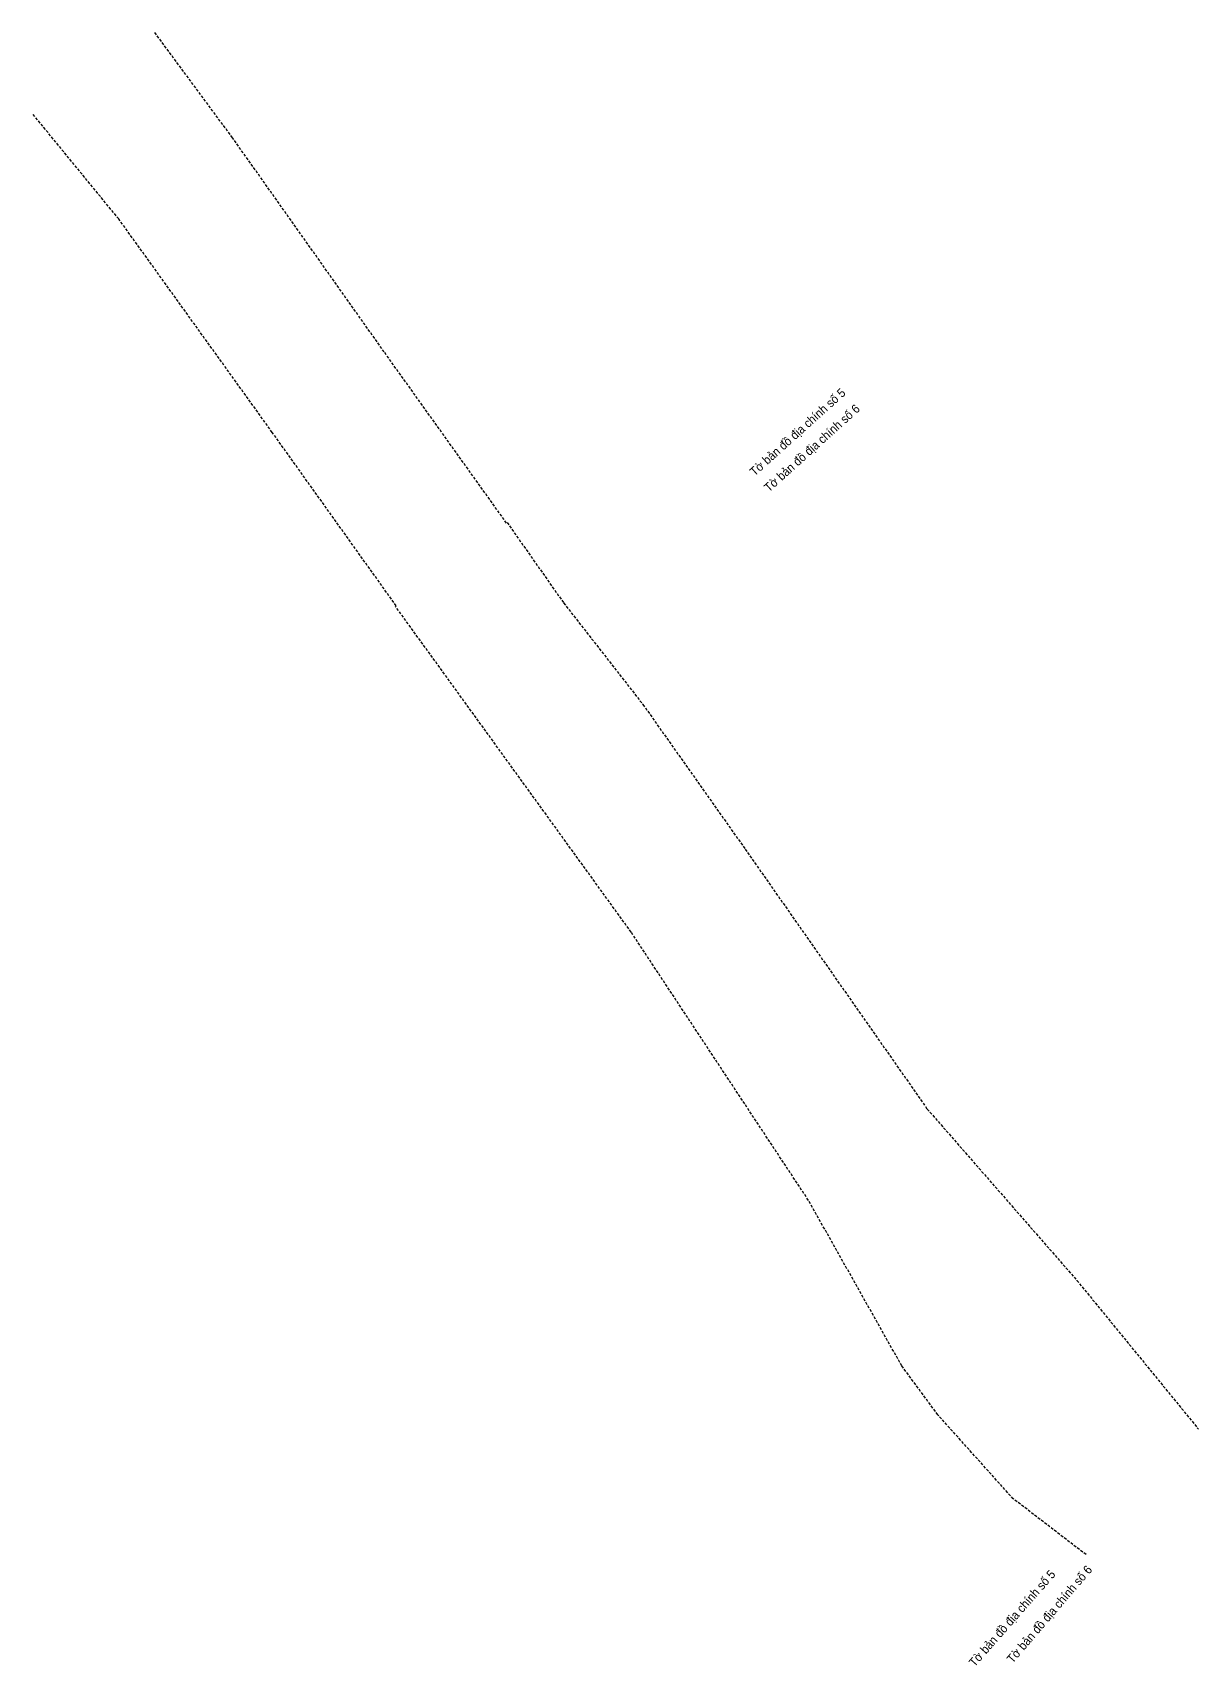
# Model space of a CAD drawing. Header units: metres. Extents: x 359656 to 360539, y 1833938 to 1841880.
# Drawn here: x 359835.1 to 360101.6, y 1836826.9 to 1837200.1 of the extents above; entities that cross this region are included whole.
import ezdxf
from ezdxf.enums import TextEntityAlignment as Align

# ---------------------------------------------------------------- set-up
doc = ezdxf.new("R2010")
doc.units = ezdxf.units.M
doc.header["$LTSCALE"] = 0.21
doc.linetypes.add('MEDIUM_DASHED', pattern=[4.5, 3, -1.5])
doc.layers.add('22', color=7, linetype='Continuous', lineweight=13)
doc.layers.add('51', color=7, linetype='Continuous', lineweight=13)

msp = doc.modelspace()

# ---------------------------------------------------------------- linework, layer by layer
at = {"layer": '51', "linetype": 'MEDIUM_DASHED', "lineweight": 25}
for p, q in [((359854.81, 1837157.54), (359835.13, 1837181.56)), ((360073.86, 1836914.87), (360101.61, 1836880.92)), ((360042.05, 1836884.17), (360033.82, 1836895.34)), ((360059.29, 1836864.96), (360042.01, 1836884.22)), ((360075.93, 1836852.2), (360059.2, 1836865.05))]:
    msp.add_line(p, q, dxfattribs=at)
for points in [[(359943.46, 1837088.03), (359915.5, 1837127.13), (359880.83, 1837176.08), (359863.08, 1837200.13)], [(359918.23, 1837069.11), (359889.9, 1837108.76), (359854.84, 1837157.51)], [(359943.6, 1837088.14), (359956.52, 1837069.76), (359974.67, 1837046.51)], [(360033.82, 1836895.34), (360012.49, 1836933.18), (359971.95, 1836994.51), (359918.07, 1837068.99)], [(359974.65, 1837046.54), (359998.01, 1837013.49), (360039.64, 1836954.06), (360073.86, 1836914.87)]]:
    msp.add_lwpolyline(points, dxfattribs=at)

# ---------------------------------------------------------------- texts
at = {"layer": '22', "width": 0.95}
for s, rotation, p in [('Tờ bản đồ địa chính số 5', 41.996, (360010.6659, 1837108.0772)), ('Tờ bản đồ địa chính số 6', 41.996, (360013.9409, 1837104.4297)), ('Tờ bản đồ địa chính số 6', 49.458, (360068.3256, 1836837.935)), ('Tờ bản đồ địa chính số 5', 48.657, (360059.7863, 1836836.9944))]:
    msp.add_text(s, height=2, rotation=rotation, dxfattribs=at).set_placement(p, align=Align.CENTER)

doc.saveas('drawing.dxf')
